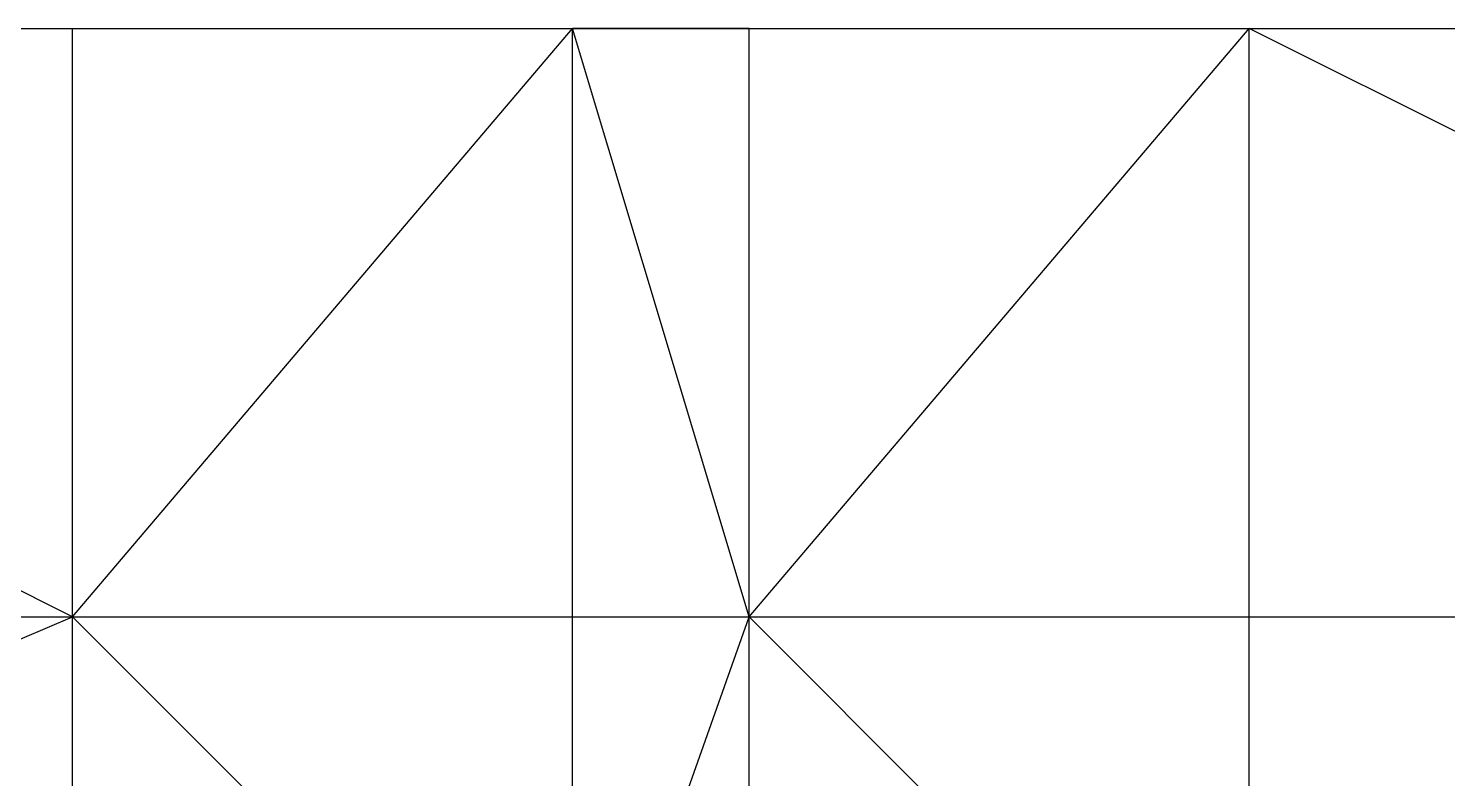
# Model space of a CAD drawing. Header units: metres. Extents: x 0 to 30, y 0 to 40.
# Drawn here: x 10.7 to 20.35, y 34.9 to 40 of the extents above; entities that cross this region are included whole.
import ezdxf

# ---------------------------------------------------------------- set-up
doc = ezdxf.new("R2010")
doc.units = ezdxf.units.M
for name, color, linetype in [('beam_x', 3, 'Continuous'), ('beam_y', 4, 'Continuous'), ('column', 7, 'Continuous'), ('core_brace_xz', 5, 'Continuous'), ('floor_brace', 6, 'Continuous')]:
    doc.layers.add(name, color=color, linetype=linetype)

msp = doc.modelspace()

# ---------------------------------------------------------------- linework, layer by layer
at = {"layer": 'beam_x'}
for p, q in [((3, 40), (11, 40)), ((3, 40, 9), (11, 40, 9)), ((3, 40, 15), (11, 40, 15)), ((3, 40, 21), (11, 40, 21)), ((3, 40, 27), (11, 40, 27)), ((3, 40, 33), (11, 40, 33)), ((3, 40, 39), (11, 40, 39)), ((3, 40, 45), (11, 40, 45)), ((3, 40, 51), (11, 40, 51)), ((3, 40, 57), (11, 40, 57)), ((3, 40, 63), (11, 40, 63)), ((3, 40, 69), (11, 40, 69)), ((3, 40, 75), (11, 40, 75)), ((3, 40, 81), (11, 40, 81)), ((3, 40, 87), (11, 40, 87)), ((3, 40, 93), (11, 40, 93)), ((3, 40, 99), (11, 40, 99)), ((3, 40, 105), (11, 40, 105)), ((3, 40, 111), (11, 40, 111)), ((3, 40, 117), (11, 40, 117)), ((3, 40, 123), (11, 40, 123)), ((3, 40, 129), (11, 40, 129)), ((3, 40, 135), (11, 40, 135)), ((3, 40, 141), (11, 40, 141)), ((3, 40, 147), (11, 40, 147)), ((3, 40, 153), (11, 40, 153)), ((11, 40), (14.4, 40)), ((11, 40, 9), (14.4, 40, 9)), ((11, 40, 15), (14.4, 40, 15)), ((11, 40, 21), (14.4, 40, 21)), ((11, 40, 27), (14.4, 40, 27)), ((11, 40, 33), (14.4, 40, 33)), ((11, 40, 39), (14.4, 40, 39)), ((11, 40, 45), (14.4, 40, 45)), ((11, 40, 51), (14.4, 40, 51)), ((11, 40, 57), (14.4, 40, 57)), ((11, 40, 63), (14.4, 40, 63)), ((11, 40, 69), (14.4, 40, 69)), ((11, 40, 75), (14.4, 40, 75)), ((11, 40, 81), (14.4, 40, 81)), ((11, 40, 87), (14.4, 40, 87)), ((11, 40, 93), (14.4, 40, 93)), ((11, 40, 99), (14.4, 40, 99)), ((11, 40, 105), (14.4, 40, 105)), ((11, 40, 111), (14.4, 40, 111)), ((11, 40, 117), (14.4, 40, 117)), ((11, 40, 123), (14.4, 40, 123)), ((11, 40, 129), (14.4, 40, 129)), ((11, 40, 135), (14.4, 40, 135)), ((11, 40, 141), (14.4, 40, 141)), ((11, 40, 147), (14.4, 40, 147)), ((11, 40, 153), (14.4, 40, 153)), ((14.4, 40), (15.6, 40)), ((14.4, 40, 9), (15.6, 40, 9)), ((14.4, 40, 15), (15.6, 40, 15)), ((14.4, 40, 21), (15.6, 40, 21)), ((14.4, 40, 27), (15.6, 40, 27)), ((14.4, 40, 33), (15.6, 40, 33)), ((14.4, 40, 39), (15.6, 40, 39)), ((14.4, 40, 45), (15.6, 40, 45)), ((14.4, 40, 51), (15.6, 40, 51)), ((14.4, 40, 57), (15.6, 40, 57)), ((14.4, 40, 63), (15.6, 40, 63)), ((14.4, 40, 69), (15.6, 40, 69)), ((14.4, 40, 75), (15.6, 40, 75)), ((14.4, 40, 81), (15.6, 40, 81)), ((14.4, 40, 87), (15.6, 40, 87)), ((14.4, 40, 93), (15.6, 40, 93)), ((14.4, 40, 99), (15.6, 40, 99)), ((14.4, 40, 105), (15.6, 40, 105)), ((14.4, 40, 111), (15.6, 40, 111)), ((14.4, 40, 117), (15.6, 40, 117)), ((14.4, 40, 123), (15.6, 40, 123)), ((14.4, 40, 129), (15.6, 40, 129)), ((14.4, 40, 135), (15.6, 40, 135)), ((14.4, 40, 141), (15.6, 40, 141)), ((14.4, 40, 147), (15.6, 40, 147)), ((14.4, 40, 153), (15.6, 40, 153)), ((15.6, 40), (19, 40)), ((15.6, 40, 9), (19, 40, 9)), ((15.6, 40, 15), (19, 40, 15)), ((15.6, 40, 21), (19, 40, 21)), ((15.6, 40, 27), (19, 40, 27)), ((15.6, 40, 33), (19, 40, 33)), ((15.6, 40, 39), (19, 40, 39)), ((15.6, 40, 45), (19, 40, 45)), ((15.6, 40, 51), (19, 40, 51)), ((15.6, 40, 57), (19, 40, 57)), ((15.6, 40, 63), (19, 40, 63)), ((15.6, 40, 69), (19, 40, 69)), ((15.6, 40, 75), (19, 40, 75)), ((15.6, 40, 81), (19, 40, 81)), ((15.6, 40, 87), (19, 40, 87)), ((15.6, 40, 93), (19, 40, 93)), ((15.6, 40, 99), (19, 40, 99)), ((15.6, 40, 105), (19, 40, 105)), ((15.6, 40, 111), (19, 40, 111)), ((15.6, 40, 117), (19, 40, 117)), ((15.6, 40, 123), (19, 40, 123)), ((15.6, 40, 129), (19, 40, 129)), ((15.6, 40, 135), (19, 40, 135)), ((15.6, 40, 141), (19, 40, 141)), ((15.6, 40, 147), (19, 40, 147)), ((15.6, 40, 153), (19, 40, 153)), ((19, 40), (27, 40)), ((19, 40, 9), (27, 40, 9)), ((19, 40, 15), (27, 40, 15)), ((19, 40, 21), (27, 40, 21)), ((19, 40, 27), (27, 40, 27)), ((19, 40, 33), (27, 40, 33)), ((19, 40, 39), (27, 40, 39)), ((19, 40, 45), (27, 40, 45)), ((19, 40, 51), (27, 40, 51)), ((19, 40, 57), (27, 40, 57)), ((19, 40, 63), (27, 40, 63)), ((19, 40, 69), (27, 40, 69)), ((19, 40, 75), (27, 40, 75)), ((19, 40, 81), (27, 40, 81)), ((19, 40, 87), (27, 40, 87)), ((19, 40, 93), (27, 40, 93)), ((19, 40, 99), (27, 40, 99)), ((19, 40, 105), (27, 40, 105)), ((19, 40, 111), (27, 40, 111)), ((19, 40, 117), (27, 40, 117)), ((19, 40, 123), (27, 40, 123)), ((19, 40, 129), (27, 40, 129)), ((19, 40, 135), (27, 40, 135)), ((19, 40, 141), (27, 40, 141)), ((19, 40, 147), (27, 40, 147)), ((19, 40, 153), (27, 40, 153)), ((3, 36), (11, 36)), ((3, 36, 9), (11, 36, 9)), ((3, 36, 15), (11, 36, 15)), ((3, 36, 21), (11, 36, 21)), ((3, 36, 27), (11, 36, 27)), ((3, 36, 33), (11, 36, 33)), ((3, 36, 39), (11, 36, 39)), ((3, 36, 45), (11, 36, 45)), ((3, 36, 51), (11, 36, 51)), ((3, 36, 57), (11, 36, 57)), ((3, 36, 63), (11, 36, 63)), ((3, 36, 69), (11, 36, 69)), ((3, 36, 75), (11, 36, 75)), ((3, 36, 81), (11, 36, 81)), ((3, 36, 87), (11, 36, 87)), ((3, 36, 93), (11, 36, 93)), ((3, 36, 99), (11, 36, 99)), ((3, 36, 105), (11, 36, 105)), ((3, 36, 111), (11, 36, 111)), ((3, 36, 117), (11, 36, 117)), ((3, 36, 123), (11, 36, 123)), ((3, 36, 129), (11, 36, 129)), ((3, 36, 135), (11, 36, 135)), ((3, 36, 141), (11, 36, 141)), ((3, 36, 147), (11, 36, 147)), ((3, 36, 153), (11, 36, 153)), ((11, 36), (14.4, 36)), ((11, 36, 9), (14.4, 36, 9)), ((11, 36, 15), (14.4, 36, 15)), ((11, 36, 21), (14.4, 36, 21)), ((11, 36, 27), (14.4, 36, 27)), ((11, 36, 33), (14.4, 36, 33)), ((11, 36, 39), (14.4, 36, 39)), ((11, 36, 45), (14.4, 36, 45)), ((11, 36, 51), (14.4, 36, 51)), ((11, 36, 57), (14.4, 36, 57)), ((11, 36, 63), (14.4, 36, 63)), ((11, 36, 69), (14.4, 36, 69)), ((11, 36, 75), (14.4, 36, 75)), ((11, 36, 81), (14.4, 36, 81)), ((11, 36, 87), (14.4, 36, 87)), ((11, 36, 93), (14.4, 36, 93)), ((11, 36, 99), (14.4, 36, 99)), ((11, 36, 105), (14.4, 36, 105)), ((11, 36, 111), (14.4, 36, 111)), ((11, 36, 117), (14.4, 36, 117)), ((11, 36, 123), (14.4, 36, 123)), ((11, 36, 129), (14.4, 36, 129)), ((11, 36, 135), (14.4, 36, 135)), ((11, 36, 141), (14.4, 36, 141)), ((11, 36, 147), (14.4, 36, 147)), ((11, 36, 153), (14.4, 36, 153)), ((14.4, 36), (15.6, 36)), ((14.4, 36, 9), (15.6, 36, 9)), ((14.4, 36, 15), (15.6, 36, 15)), ((14.4, 36, 21), (15.6, 36, 21)), ((14.4, 36, 27), (15.6, 36, 27)), ((14.4, 36, 33), (15.6, 36, 33)), ((14.4, 36, 39), (15.6, 36, 39)), ((14.4, 36, 45), (15.6, 36, 45)), ((14.4, 36, 51), (15.6, 36, 51)), ((14.4, 36, 57), (15.6, 36, 57)), ((14.4, 36, 63), (15.6, 36, 63)), ((14.4, 36, 69), (15.6, 36, 69)), ((14.4, 36, 75), (15.6, 36, 75)), ((14.4, 36, 81), (15.6, 36, 81)), ((14.4, 36, 87), (15.6, 36, 87)), ((14.4, 36, 93), (15.6, 36, 93)), ((14.4, 36, 99), (15.6, 36, 99)), ((14.4, 36, 105), (15.6, 36, 105)), ((14.4, 36, 111), (15.6, 36, 111)), ((14.4, 36, 117), (15.6, 36, 117)), ((14.4, 36, 123), (15.6, 36, 123)), ((14.4, 36, 129), (15.6, 36, 129)), ((14.4, 36, 135), (15.6, 36, 135)), ((14.4, 36, 141), (15.6, 36, 141)), ((14.4, 36, 147), (15.6, 36, 147)), ((14.4, 36, 153), (15.6, 36, 153)), ((15.6, 36), (19, 36)), ((15.6, 36, 9), (19, 36, 9)), ((15.6, 36, 15), (19, 36, 15)), ((15.6, 36, 21), (19, 36, 21)), ((15.6, 36, 27), (19, 36, 27)), ((15.6, 36, 33), (19, 36, 33)), ((15.6, 36, 39), (19, 36, 39)), ((15.6, 36, 45), (19, 36, 45)), ((15.6, 36, 51), (19, 36, 51)), ((15.6, 36, 57), (19, 36, 57)), ((15.6, 36, 63), (19, 36, 63)), ((15.6, 36, 69), (19, 36, 69)), ((15.6, 36, 75), (19, 36, 75)), ((15.6, 36, 81), (19, 36, 81)), ((15.6, 36, 87), (19, 36, 87)), ((15.6, 36, 93), (19, 36, 93)), ((15.6, 36, 99), (19, 36, 99)), ((15.6, 36, 105), (19, 36, 105)), ((15.6, 36, 111), (19, 36, 111)), ((15.6, 36, 117), (19, 36, 117)), ((15.6, 36, 123), (19, 36, 123)), ((15.6, 36, 129), (19, 36, 129)), ((15.6, 36, 135), (19, 36, 135)), ((15.6, 36, 141), (19, 36, 141)), ((15.6, 36, 147), (19, 36, 147)), ((15.6, 36, 153), (19, 36, 153)), ((19, 36), (27, 36)), ((19, 36, 9), (27, 36, 9)), ((19, 36, 15), (27, 36, 15)), ((19, 36, 21), (27, 36, 21)), ((19, 36, 27), (27, 36, 27)), ((19, 36, 33), (27, 36, 33)), ((19, 36, 39), (27, 36, 39)), ((19, 36, 45), (27, 36, 45)), ((19, 36, 51), (27, 36, 51)), ((19, 36, 57), (27, 36, 57)), ((19, 36, 63), (27, 36, 63)), ((19, 36, 69), (27, 36, 69)), ((19, 36, 75), (27, 36, 75)), ((19, 36, 81), (27, 36, 81)), ((19, 36, 87), (27, 36, 87)), ((19, 36, 93), (27, 36, 93)), ((19, 36, 99), (27, 36, 99)), ((19, 36, 105), (27, 36, 105)), ((19, 36, 111), (27, 36, 111)), ((19, 36, 117), (27, 36, 117)), ((19, 36, 123), (27, 36, 123)), ((19, 36, 129), (27, 36, 129)), ((19, 36, 135), (27, 36, 135)), ((19, 36, 141), (27, 36, 141)), ((19, 36, 147), (27, 36, 147)), ((19, 36, 153), (27, 36, 153))]:
    msp.add_line(p, q, dxfattribs=at)
at = {"layer": 'beam_y'}
for p, q in [((11, 36), (11, 40)), ((11, 36, 9), (11, 40, 9)), ((11, 36, 15), (11, 40, 15)), ((11, 36, 21), (11, 40, 21)), ((11, 36, 27), (11, 40, 27)), ((11, 36, 33), (11, 40, 33)), ((11, 36, 39), (11, 40, 39)), ((11, 36, 45), (11, 40, 45)), ((11, 36, 51), (11, 40, 51)), ((11, 36, 57), (11, 40, 57)), ((11, 36, 63), (11, 40, 63)), ((11, 36, 69), (11, 40, 69)), ((11, 36, 75), (11, 40, 75)), ((11, 36, 81), (11, 40, 81)), ((11, 36, 87), (11, 40, 87)), ((11, 36, 93), (11, 40, 93)), ((11, 36, 99), (11, 40, 99)), ((11, 36, 105), (11, 40, 105)), ((11, 36, 111), (11, 40, 111)), ((11, 36, 117), (11, 40, 117)), ((11, 36, 123), (11, 40, 123)), ((11, 36, 129), (11, 40, 129)), ((11, 36, 135), (11, 40, 135)), ((11, 36, 141), (11, 40, 141)), ((11, 36, 147), (11, 40, 147)), ((11, 36, 153), (11, 40, 153)), ((14.4, 36), (14.4, 40)), ((14.4, 36, 9), (14.4, 40, 9)), ((14.4, 36, 15), (14.4, 40, 15)), ((14.4, 36, 21), (14.4, 40, 21)), ((14.4, 36, 27), (14.4, 40, 27)), ((14.4, 36, 33), (14.4, 40, 33)), ((14.4, 36, 39), (14.4, 40, 39)), ((14.4, 36, 45), (14.4, 40, 45)), ((14.4, 36, 51), (14.4, 40, 51)), ((14.4, 36, 57), (14.4, 40, 57)), ((14.4, 36, 63), (14.4, 40, 63)), ((14.4, 36, 69), (14.4, 40, 69)), ((14.4, 36, 75), (14.4, 40, 75)), ((14.4, 36, 81), (14.4, 40, 81)), ((14.4, 36, 87), (14.4, 40, 87)), ((14.4, 36, 93), (14.4, 40, 93)), ((14.4, 36, 99), (14.4, 40, 99)), ((14.4, 36, 105), (14.4, 40, 105)), ((14.4, 36, 111), (14.4, 40, 111)), ((14.4, 36, 117), (14.4, 40, 117)), ((14.4, 36, 123), (14.4, 40, 123)), ((14.4, 36, 129), (14.4, 40, 129)), ((14.4, 36, 135), (14.4, 40, 135)), ((14.4, 36, 141), (14.4, 40, 141)), ((14.4, 36, 147), (14.4, 40, 147)), ((14.4, 36, 153), (14.4, 40, 153)), ((15.6, 36), (15.6, 40)), ((15.6, 36, 9), (15.6, 40, 9)), ((15.6, 36, 15), (15.6, 40, 15)), ((15.6, 36, 21), (15.6, 40, 21)), ((15.6, 36, 27), (15.6, 40, 27)), ((15.6, 36, 33), (15.6, 40, 33)), ((15.6, 36, 39), (15.6, 40, 39)), ((15.6, 36, 45), (15.6, 40, 45)), ((15.6, 36, 51), (15.6, 40, 51)), ((15.6, 36, 57), (15.6, 40, 57)), ((15.6, 36, 63), (15.6, 40, 63)), ((15.6, 36, 69), (15.6, 40, 69)), ((15.6, 36, 75), (15.6, 40, 75)), ((15.6, 36, 81), (15.6, 40, 81)), ((15.6, 36, 87), (15.6, 40, 87)), ((15.6, 36, 93), (15.6, 40, 93)), ((15.6, 36, 99), (15.6, 40, 99)), ((15.6, 36, 105), (15.6, 40, 105)), ((15.6, 36, 111), (15.6, 40, 111)), ((15.6, 36, 117), (15.6, 40, 117)), ((15.6, 36, 123), (15.6, 40, 123)), ((15.6, 36, 129), (15.6, 40, 129)), ((15.6, 36, 135), (15.6, 40, 135)), ((15.6, 36, 141), (15.6, 40, 141)), ((15.6, 36, 147), (15.6, 40, 147)), ((15.6, 36, 153), (15.6, 40, 153)), ((19, 36), (19, 40)), ((19, 36, 9), (19, 40, 9)), ((19, 36, 15), (19, 40, 15)), ((19, 36, 21), (19, 40, 21)), ((19, 36, 27), (19, 40, 27)), ((19, 36, 33), (19, 40, 33)), ((19, 36, 39), (19, 40, 39)), ((19, 36, 45), (19, 40, 45)), ((19, 36, 51), (19, 40, 51)), ((19, 36, 57), (19, 40, 57)), ((19, 36, 63), (19, 40, 63)), ((19, 36, 69), (19, 40, 69)), ((19, 36, 75), (19, 40, 75)), ((19, 36, 81), (19, 40, 81)), ((19, 36, 87), (19, 40, 87)), ((19, 36, 93), (19, 40, 93)), ((19, 36, 99), (19, 40, 99)), ((19, 36, 105), (19, 40, 105)), ((19, 36, 111), (19, 40, 111)), ((19, 36, 117), (19, 40, 117)), ((19, 36, 123), (19, 40, 123)), ((19, 36, 129), (19, 40, 129)), ((19, 36, 135), (19, 40, 135)), ((19, 36, 141), (19, 40, 141)), ((19, 36, 147), (19, 40, 147)), ((19, 36, 153), (19, 40, 153)), ((11, 32.6), (11, 36)), ((11, 32.6, 9), (11, 36, 9)), ((11, 32.6, 15), (11, 36, 15)), ((11, 32.6, 21), (11, 36, 21)), ((11, 32.6, 27), (11, 36, 27)), ((11, 32.6, 33), (11, 36, 33)), ((11, 32.6, 39), (11, 36, 39)), ((11, 32.6, 45), (11, 36, 45)), ((11, 32.6, 51), (11, 36, 51)), ((11, 32.6, 57), (11, 36, 57)), ((11, 32.6, 63), (11, 36, 63)), ((11, 32.6, 69), (11, 36, 69)), ((11, 32.6, 75), (11, 36, 75)), ((11, 32.6, 81), (11, 36, 81)), ((11, 32.6, 87), (11, 36, 87)), ((11, 32.6, 93), (11, 36, 93)), ((11, 32.6, 99), (11, 36, 99)), ((11, 32.6, 105), (11, 36, 105)), ((11, 32.6, 111), (11, 36, 111)), ((11, 32.6, 117), (11, 36, 117)), ((11, 32.6, 123), (11, 36, 123)), ((11, 32.6, 129), (11, 36, 129)), ((11, 32.6, 135), (11, 36, 135)), ((11, 32.6, 141), (11, 36, 141)), ((11, 32.6, 147), (11, 36, 147)), ((11, 32.6, 153), (11, 36, 153)), ((14.4, 32.6), (14.4, 36)), ((14.4, 32.6, 9), (14.4, 36, 9)), ((14.4, 32.6, 15), (14.4, 36, 15)), ((14.4, 32.6, 21), (14.4, 36, 21)), ((14.4, 32.6, 27), (14.4, 36, 27)), ((14.4, 32.6, 33), (14.4, 36, 33)), ((14.4, 32.6, 39), (14.4, 36, 39)), ((14.4, 32.6, 45), (14.4, 36, 45)), ((14.4, 32.6, 51), (14.4, 36, 51)), ((14.4, 32.6, 57), (14.4, 36, 57)), ((14.4, 32.6, 63), (14.4, 36, 63)), ((14.4, 32.6, 69), (14.4, 36, 69)), ((14.4, 32.6, 75), (14.4, 36, 75)), ((14.4, 32.6, 81), (14.4, 36, 81)), ((14.4, 32.6, 87), (14.4, 36, 87)), ((14.4, 32.6, 93), (14.4, 36, 93)), ((14.4, 32.6, 99), (14.4, 36, 99)), ((14.4, 32.6, 105), (14.4, 36, 105)), ((14.4, 32.6, 111), (14.4, 36, 111)), ((14.4, 32.6, 117), (14.4, 36, 117)), ((14.4, 32.6, 123), (14.4, 36, 123)), ((14.4, 32.6, 129), (14.4, 36, 129)), ((14.4, 32.6, 135), (14.4, 36, 135)), ((14.4, 32.6, 141), (14.4, 36, 141)), ((14.4, 32.6, 147), (14.4, 36, 147)), ((14.4, 32.6, 153), (14.4, 36, 153)), ((15.6, 32.6), (15.6, 36)), ((15.6, 32.6, 9), (15.6, 36, 9)), ((15.6, 32.6, 15), (15.6, 36, 15)), ((15.6, 32.6, 21), (15.6, 36, 21)), ((15.6, 32.6, 27), (15.6, 36, 27)), ((15.6, 32.6, 33), (15.6, 36, 33)), ((15.6, 32.6, 39), (15.6, 36, 39)), ((15.6, 32.6, 45), (15.6, 36, 45)), ((15.6, 32.6, 51), (15.6, 36, 51)), ((15.6, 32.6, 57), (15.6, 36, 57)), ((15.6, 32.6, 63), (15.6, 36, 63)), ((15.6, 32.6, 69), (15.6, 36, 69)), ((15.6, 32.6, 75), (15.6, 36, 75)), ((15.6, 32.6, 81), (15.6, 36, 81)), ((15.6, 32.6, 87), (15.6, 36, 87)), ((15.6, 32.6, 93), (15.6, 36, 93)), ((15.6, 32.6, 99), (15.6, 36, 99)), ((15.6, 32.6, 105), (15.6, 36, 105)), ((15.6, 32.6, 111), (15.6, 36, 111)), ((15.6, 32.6, 117), (15.6, 36, 117)), ((15.6, 32.6, 123), (15.6, 36, 123)), ((15.6, 32.6, 129), (15.6, 36, 129)), ((15.6, 32.6, 135), (15.6, 36, 135)), ((15.6, 32.6, 141), (15.6, 36, 141)), ((15.6, 32.6, 147), (15.6, 36, 147)), ((15.6, 32.6, 153), (15.6, 36, 153)), ((19, 32.6), (19, 36)), ((19, 32.6, 9), (19, 36, 9)), ((19, 32.6, 15), (19, 36, 15)), ((19, 32.6, 21), (19, 36, 21)), ((19, 32.6, 27), (19, 36, 27)), ((19, 32.6, 33), (19, 36, 33)), ((19, 32.6, 39), (19, 36, 39)), ((19, 32.6, 45), (19, 36, 45)), ((19, 32.6, 51), (19, 36, 51)), ((19, 32.6, 57), (19, 36, 57)), ((19, 32.6, 63), (19, 36, 63)), ((19, 32.6, 69), (19, 36, 69)), ((19, 32.6, 75), (19, 36, 75)), ((19, 32.6, 81), (19, 36, 81)), ((19, 32.6, 87), (19, 36, 87)), ((19, 32.6, 93), (19, 36, 93)), ((19, 32.6, 99), (19, 36, 99)), ((19, 32.6, 105), (19, 36, 105)), ((19, 32.6, 111), (19, 36, 111)), ((19, 32.6, 117), (19, 36, 117)), ((19, 32.6, 123), (19, 36, 123)), ((19, 32.6, 129), (19, 36, 129)), ((19, 32.6, 135), (19, 36, 135)), ((19, 32.6, 141), (19, 36, 141)), ((19, 32.6, 147), (19, 36, 147)), ((19, 32.6, 153), (19, 36, 153))]:
    msp.add_line(p, q, dxfattribs=at)
at = {"layer": 'column'}
for p, q in [((11, 40), (11, 40, 9)), ((11, 40, 9), (11, 40, 15)), ((11, 40, 15), (11, 40, 21)), ((11, 40, 21), (11, 40, 27)), ((11, 40, 27), (11, 40, 33)), ((11, 40, 33), (11, 40, 39)), ((11, 40, 39), (11, 40, 45)), ((11, 40, 45), (11, 40, 51)), ((11, 40, 51), (11, 40, 57)), ((11, 40, 57), (11, 40, 63)), ((11, 40, 63), (11, 40, 69)), ((11, 40, 69), (11, 40, 75)), ((11, 40, 75), (11, 40, 81)), ((11, 40, 81), (11, 40, 87)), ((11, 40, 87), (11, 40, 93)), ((11, 40, 93), (11, 40, 99)), ((11, 40, 99), (11, 40, 105)), ((11, 40, 105), (11, 40, 111)), ((11, 40, 111), (11, 40, 117)), ((11, 40, 117), (11, 40, 123)), ((11, 40, 123), (11, 40, 129)), ((11, 40, 129), (11, 40, 135)), ((11, 40, 135), (11, 40, 141)), ((11, 40, 141), (11, 40, 147)), ((11, 40, 147), (11, 40, 153)), ((14.4, 40), (14.4, 40, 9)), ((14.4, 40, 9), (14.4, 40, 15)), ((14.4, 40, 15), (14.4, 40, 21)), ((14.4, 40, 21), (14.4, 40, 27)), ((14.4, 40, 27), (14.4, 40, 33)), ((14.4, 40, 33), (14.4, 40, 39)), ((14.4, 40, 39), (14.4, 40, 45)), ((14.4, 40, 45), (14.4, 40, 51)), ((14.4, 40, 51), (14.4, 40, 57)), ((14.4, 40, 57), (14.4, 40, 63)), ((14.4, 40, 63), (14.4, 40, 69)), ((14.4, 40, 69), (14.4, 40, 75)), ((14.4, 40, 75), (14.4, 40, 81)), ((14.4, 40, 81), (14.4, 40, 87)), ((14.4, 40, 87), (14.4, 40, 93)), ((14.4, 40, 93), (14.4, 40, 99)), ((14.4, 40, 99), (14.4, 40, 105)), ((14.4, 40, 105), (14.4, 40, 111)), ((14.4, 40, 111), (14.4, 40, 117)), ((14.4, 40, 117), (14.4, 40, 123)), ((14.4, 40, 123), (14.4, 40, 129)), ((14.4, 40, 129), (14.4, 40, 135)), ((14.4, 40, 135), (14.4, 40, 141)), ((14.4, 40, 141), (14.4, 40, 147)), ((14.4, 40, 147), (14.4, 40, 153)), ((15.6, 40), (15.6, 40, 9)), ((15.6, 40, 9), (15.6, 40, 15)), ((15.6, 40, 15), (15.6, 40, 21)), ((15.6, 40, 21), (15.6, 40, 27)), ((15.6, 40, 27), (15.6, 40, 33)), ((15.6, 40, 33), (15.6, 40, 39)), ((15.6, 40, 39), (15.6, 40, 45)), ((15.6, 40, 45), (15.6, 40, 51)), ((15.6, 40, 51), (15.6, 40, 57)), ((15.6, 40, 57), (15.6, 40, 63)), ((15.6, 40, 63), (15.6, 40, 69)), ((15.6, 40, 69), (15.6, 40, 75)), ((15.6, 40, 75), (15.6, 40, 81)), ((15.6, 40, 81), (15.6, 40, 87)), ((15.6, 40, 87), (15.6, 40, 93)), ((15.6, 40, 93), (15.6, 40, 99)), ((15.6, 40, 99), (15.6, 40, 105)), ((15.6, 40, 105), (15.6, 40, 111)), ((15.6, 40, 111), (15.6, 40, 117)), ((15.6, 40, 117), (15.6, 40, 123)), ((15.6, 40, 123), (15.6, 40, 129)), ((15.6, 40, 129), (15.6, 40, 135)), ((15.6, 40, 135), (15.6, 40, 141)), ((15.6, 40, 141), (15.6, 40, 147)), ((15.6, 40, 147), (15.6, 40, 153)), ((19, 40), (19, 40, 9)), ((19, 40, 9), (19, 40, 15)), ((19, 40, 15), (19, 40, 21)), ((19, 40, 21), (19, 40, 27)), ((19, 40, 27), (19, 40, 33)), ((19, 40, 33), (19, 40, 39)), ((19, 40, 39), (19, 40, 45)), ((19, 40, 45), (19, 40, 51)), ((19, 40, 51), (19, 40, 57)), ((19, 40, 57), (19, 40, 63)), ((19, 40, 63), (19, 40, 69)), ((19, 40, 69), (19, 40, 75)), ((19, 40, 75), (19, 40, 81)), ((19, 40, 81), (19, 40, 87)), ((19, 40, 87), (19, 40, 93)), ((19, 40, 93), (19, 40, 99)), ((19, 40, 99), (19, 40, 105)), ((19, 40, 105), (19, 40, 111)), ((19, 40, 111), (19, 40, 117)), ((19, 40, 117), (19, 40, 123)), ((19, 40, 123), (19, 40, 129)), ((19, 40, 129), (19, 40, 135)), ((19, 40, 135), (19, 40, 141)), ((19, 40, 141), (19, 40, 147)), ((19, 40, 147), (19, 40, 153)), ((11, 36), (11, 36, 9)), ((11, 36, 9), (11, 36, 15)), ((11, 36, 15), (11, 36, 21)), ((11, 36, 21), (11, 36, 27)), ((11, 36, 27), (11, 36, 33)), ((11, 36, 33), (11, 36, 39)), ((11, 36, 39), (11, 36, 45)), ((11, 36, 45), (11, 36, 51)), ((11, 36, 51), (11, 36, 57)), ((11, 36, 57), (11, 36, 63)), ((11, 36, 63), (11, 36, 69)), ((11, 36, 69), (11, 36, 75)), ((11, 36, 75), (11, 36, 81)), ((11, 36, 81), (11, 36, 87)), ((11, 36, 87), (11, 36, 93)), ((11, 36, 93), (11, 36, 99)), ((11, 36, 99), (11, 36, 105)), ((11, 36, 105), (11, 36, 111)), ((11, 36, 111), (11, 36, 117)), ((11, 36, 117), (11, 36, 123)), ((11, 36, 123), (11, 36, 129)), ((11, 36, 129), (11, 36, 135)), ((11, 36, 135), (11, 36, 141)), ((11, 36, 141), (11, 36, 147)), ((11, 36, 147), (11, 36, 153)), ((14.4, 36), (14.4, 36, 9)), ((14.4, 36, 9), (14.4, 36, 15)), ((14.4, 36, 15), (14.4, 36, 21)), ((14.4, 36, 21), (14.4, 36, 27)), ((14.4, 36, 27), (14.4, 36, 33)), ((14.4, 36, 33), (14.4, 36, 39)), ((14.4, 36, 39), (14.4, 36, 45)), ((14.4, 36, 45), (14.4, 36, 51)), ((14.4, 36, 51), (14.4, 36, 57)), ((14.4, 36, 57), (14.4, 36, 63)), ((14.4, 36, 63), (14.4, 36, 69)), ((14.4, 36, 69), (14.4, 36, 75)), ((14.4, 36, 75), (14.4, 36, 81)), ((14.4, 36, 81), (14.4, 36, 87)), ((14.4, 36, 87), (14.4, 36, 93)), ((14.4, 36, 93), (14.4, 36, 99)), ((14.4, 36, 99), (14.4, 36, 105)), ((14.4, 36, 105), (14.4, 36, 111)), ((14.4, 36, 111), (14.4, 36, 117)), ((14.4, 36, 117), (14.4, 36, 123)), ((14.4, 36, 123), (14.4, 36, 129)), ((14.4, 36, 129), (14.4, 36, 135)), ((14.4, 36, 135), (14.4, 36, 141)), ((14.4, 36, 141), (14.4, 36, 147)), ((14.4, 36, 147), (14.4, 36, 153)), ((15.6, 36), (15.6, 36, 9)), ((15.6, 36, 9), (15.6, 36, 15)), ((15.6, 36, 15), (15.6, 36, 21)), ((15.6, 36, 21), (15.6, 36, 27)), ((15.6, 36, 27), (15.6, 36, 33)), ((15.6, 36, 33), (15.6, 36, 39)), ((15.6, 36, 39), (15.6, 36, 45)), ((15.6, 36, 45), (15.6, 36, 51)), ((15.6, 36, 51), (15.6, 36, 57)), ((15.6, 36, 57), (15.6, 36, 63)), ((15.6, 36, 63), (15.6, 36, 69)), ((15.6, 36, 69), (15.6, 36, 75)), ((15.6, 36, 75), (15.6, 36, 81)), ((15.6, 36, 81), (15.6, 36, 87)), ((15.6, 36, 87), (15.6, 36, 93)), ((15.6, 36, 93), (15.6, 36, 99)), ((15.6, 36, 99), (15.6, 36, 105)), ((15.6, 36, 105), (15.6, 36, 111)), ((15.6, 36, 111), (15.6, 36, 117)), ((15.6, 36, 117), (15.6, 36, 123)), ((15.6, 36, 123), (15.6, 36, 129)), ((15.6, 36, 129), (15.6, 36, 135)), ((15.6, 36, 135), (15.6, 36, 141)), ((15.6, 36, 141), (15.6, 36, 147)), ((15.6, 36, 147), (15.6, 36, 153)), ((19, 36), (19, 36, 9)), ((19, 36, 9), (19, 36, 15)), ((19, 36, 15), (19, 36, 21)), ((19, 36, 21), (19, 36, 27)), ((19, 36, 27), (19, 36, 33)), ((19, 36, 33), (19, 36, 39)), ((19, 36, 39), (19, 36, 45)), ((19, 36, 45), (19, 36, 51)), ((19, 36, 51), (19, 36, 57)), ((19, 36, 57), (19, 36, 63)), ((19, 36, 63), (19, 36, 69)), ((19, 36, 69), (19, 36, 75)), ((19, 36, 75), (19, 36, 81)), ((19, 36, 81), (19, 36, 87)), ((19, 36, 87), (19, 36, 93)), ((19, 36, 93), (19, 36, 99)), ((19, 36, 99), (19, 36, 105)), ((19, 36, 105), (19, 36, 111)), ((19, 36, 111), (19, 36, 117)), ((19, 36, 117), (19, 36, 123)), ((19, 36, 123), (19, 36, 129)), ((19, 36, 129), (19, 36, 135)), ((19, 36, 135), (19, 36, 141)), ((19, 36, 141), (19, 36, 147)), ((19, 36, 147), (19, 36, 153))]:
    msp.add_line(p, q, dxfattribs=at)
at = {"layer": 'core_brace_xz'}
for p, q in [((14.4, 40), (15.6, 40, 9)), ((15.6, 40), (14.4, 40, 9)), ((14.4, 40, 9), (15.6, 40, 15)), ((15.6, 40, 9), (14.4, 40, 15)), ((14.4, 40, 15), (15.6, 40, 21)), ((15.6, 40, 15), (14.4, 40, 21)), ((14.4, 40, 21), (15.6, 40, 27)), ((15.6, 40, 21), (14.4, 40, 27)), ((14.4, 40, 27), (15.6, 40, 33)), ((15.6, 40, 27), (14.4, 40, 33)), ((14.4, 40, 33), (15.6, 40, 39)), ((15.6, 40, 33), (14.4, 40, 39)), ((14.4, 40, 39), (15.6, 40, 45)), ((15.6, 40, 39), (14.4, 40, 45)), ((14.4, 40, 45), (15.6, 40, 51)), ((15.6, 40, 45), (14.4, 40, 51)), ((14.4, 40, 51), (15.6, 40, 57)), ((15.6, 40, 51), (14.4, 40, 57)), ((14.4, 40, 57), (15.6, 40, 63)), ((15.6, 40, 57), (14.4, 40, 63)), ((14.4, 40, 63), (15.6, 40, 69)), ((15.6, 40, 63), (14.4, 40, 69)), ((14.4, 40, 69), (15.6, 40, 75)), ((15.6, 40, 69), (14.4, 40, 75)), ((14.4, 40, 75), (15.6, 40, 81)), ((15.6, 40, 75), (14.4, 40, 81)), ((14.4, 40, 81), (15.6, 40, 87)), ((15.6, 40, 81), (14.4, 40, 87)), ((14.4, 40, 87), (15.6, 40, 93)), ((15.6, 40, 87), (14.4, 40, 93)), ((14.4, 40, 93), (15.6, 40, 99)), ((15.6, 40, 93), (14.4, 40, 99)), ((14.4, 40, 99), (15.6, 40, 105)), ((15.6, 40, 99), (14.4, 40, 105)), ((14.4, 40, 105), (15.6, 40, 111)), ((15.6, 40, 105), (14.4, 40, 111)), ((14.4, 40, 111), (15.6, 40, 117)), ((15.6, 40, 111), (14.4, 40, 117)), ((14.4, 40, 117), (15.6, 40, 123)), ((15.6, 40, 117), (14.4, 40, 123)), ((14.4, 40, 123), (15.6, 40, 129)), ((15.6, 40, 123), (14.4, 40, 129)), ((14.4, 40, 129), (15.6, 40, 135)), ((15.6, 40, 129), (14.4, 40, 135)), ((14.4, 40, 135), (15.6, 40, 141)), ((15.6, 40, 135), (14.4, 40, 141)), ((14.4, 40, 141), (15.6, 40, 147)), ((15.6, 40, 141), (14.4, 40, 147)), ((14.4, 40, 147), (15.6, 40, 153)), ((15.6, 40, 147), (14.4, 40, 153))]:
    msp.add_line(p, q, dxfattribs=at)
at = {"layer": 'floor_brace'}
for p, q in [((11, 36), (3, 40)), ((11, 36, 75), (3, 40, 75)), ((11, 36, 147), (3, 40, 147)), ((11, 36), (14.4, 40)), ((11, 36, 75), (14.4, 40, 75)), ((11, 36, 147), (14.4, 40, 147)), ((15.6, 36), (14.4, 40)), ((15.6, 36, 75), (14.4, 40, 75)), ((15.6, 36, 147), (14.4, 40, 147)), ((15.6, 36), (19, 40)), ((15.6, 36, 75), (19, 40, 75)), ((15.6, 36, 147), (19, 40, 147)), ((27, 36), (19, 40)), ((27, 36, 75), (19, 40, 75)), ((27, 36, 147), (19, 40, 147)), ((3, 32.6), (11, 36)), ((3, 32.6, 75), (11, 36, 75)), ((3, 32.6, 147), (11, 36, 147)), ((14.4, 32.6), (11, 36)), ((14.4, 32.6, 75), (11, 36, 75)), ((14.4, 32.6, 147), (11, 36, 147)), ((14.4, 32.6), (15.6, 36)), ((14.4, 32.6, 75), (15.6, 36, 75)), ((14.4, 32.6, 147), (15.6, 36, 147)), ((19, 32.6), (15.6, 36)), ((19, 32.6, 75), (15.6, 36, 75)), ((19, 32.6, 147), (15.6, 36, 147))]:
    msp.add_line(p, q, dxfattribs=at)

doc.saveas('drawing.dxf')
